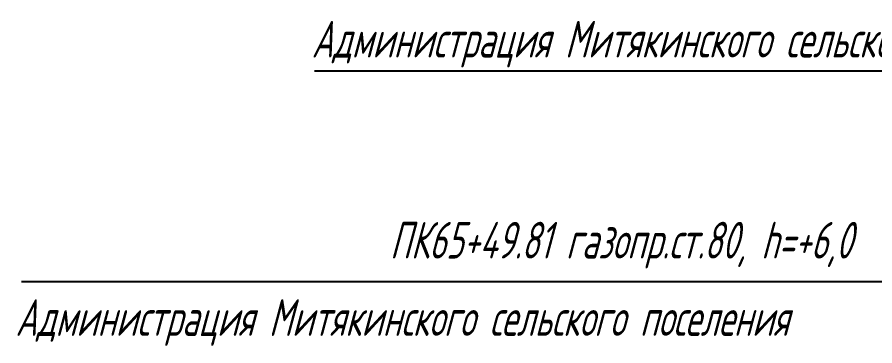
# Model space of a CAD drawing. Extents: x 2208637 to 2213412, y 575334 to 577367.
# Drawn here: x 2210918.49 to 2210941.91, y 576548.1 to 576557.07 of the extents above; entities that cross this region are included whole.
import ezdxf

# ---------------------------------------------------------------- set-up
doc = ezdxf.new("R2010")
doc.units = 0
doc.header["$LTSCALE"] = 0.5
doc.layers.add('ИИ_ГАЗОПРОВОДЫ', color=150, linetype='Continuous', lineweight=25)
doc.layers.add('ИИ_ДОРОГИ_АД', color=7, linetype='Continuous', lineweight=25)
doc.styles.add('GOST 2.304', font='cs_gost2304.shx', dxfattribs={"width": 0.8, "oblique": 15})

msp = doc.modelspace()

# ---------------------------------------------------------------- linework, layer by layer
at = {"layer": 'ИИ_ГАЗОПРОВОДЫ', "color": 7, "flags": 128}
msp.add_lwpolyline([(2210918.604, 576549.859), (2210945.824, 576549.859), (2210948.086, 576552.917)], dxfattribs=at)
at = {"layer": 'ИИ_ДОРОГИ_АД', "color": 7, "flags": 128}
msp.add_lwpolyline([(2210926.612, 576555.606), (2210953.833, 576555.606), (2210962.086, 576551.605)], dxfattribs=at)

# ---------------------------------------------------------------- wipeouts: each hides what was drawn before it
at = {"lineweight": 0}
for points, layer in [([(2210918.493, 576548.305), (2210945.7, 576548.305), (2210945.7, 576549.476), (2210918.493, 576549.476)], 'ИИ_ГАЗОПРОВОДЫ'), ([(2210926.579, 576555.902), (2210953.786, 576555.902), (2210953.786, 576557.073), (2210926.579, 576557.073)], 'ИИ_ДОРОГИ_АД')]:
    msp.add_wipeout(points, dxfattribs=at).dxf.layer = layer

# ---------------------------------------------------------------- next in the draw order: texts
at = {"layer": 'ИИ_ГАЗОПРОВОДЫ', "color": 7, "style": 'GOST 2.304', "oblique": 15, "width": 0.8}
msp.add_text('Администрация Митякинского сельского поселения', height=1, dxfattribs=at).set_placement((2210918.443, 576548.375))
at = {"layer": 'ИИ_ДОРОГИ_АД', "color": 7, "style": 'GOST 2.304', "oblique": 15, "width": 0.8}
msp.add_text('Администрация Митякинского сельского поселения', height=1, dxfattribs=at).set_placement((2210926.529, 576555.972))

# ---------------------------------------------------------------- next in the draw order: wipeouts: each hides what was drawn before it
at = {"lineweight": 0}
msp.add_wipeout([(2210928.717, 576550.416), (2210945.505, 576550.416), (2210945.505, 576551.614), (2210928.717, 576551.614)], dxfattribs=at).dxf.layer = 'ИИ_ГАЗОПРОВОДЫ'

# ---------------------------------------------------------------- next in the draw order: texts
at = {"layer": 'ИИ_ГАЗОПРОВОДЫ', "color": 7, "style": 'GOST 2.304', "oblique": 15, "width": 0.8}
msp.add_text('ПК65+49.81 газопр.ст.80, h=+6,0 ', height=1, dxfattribs=at).set_placement((2210928.667, 576550.486))

doc.saveas('drawing.dxf')
